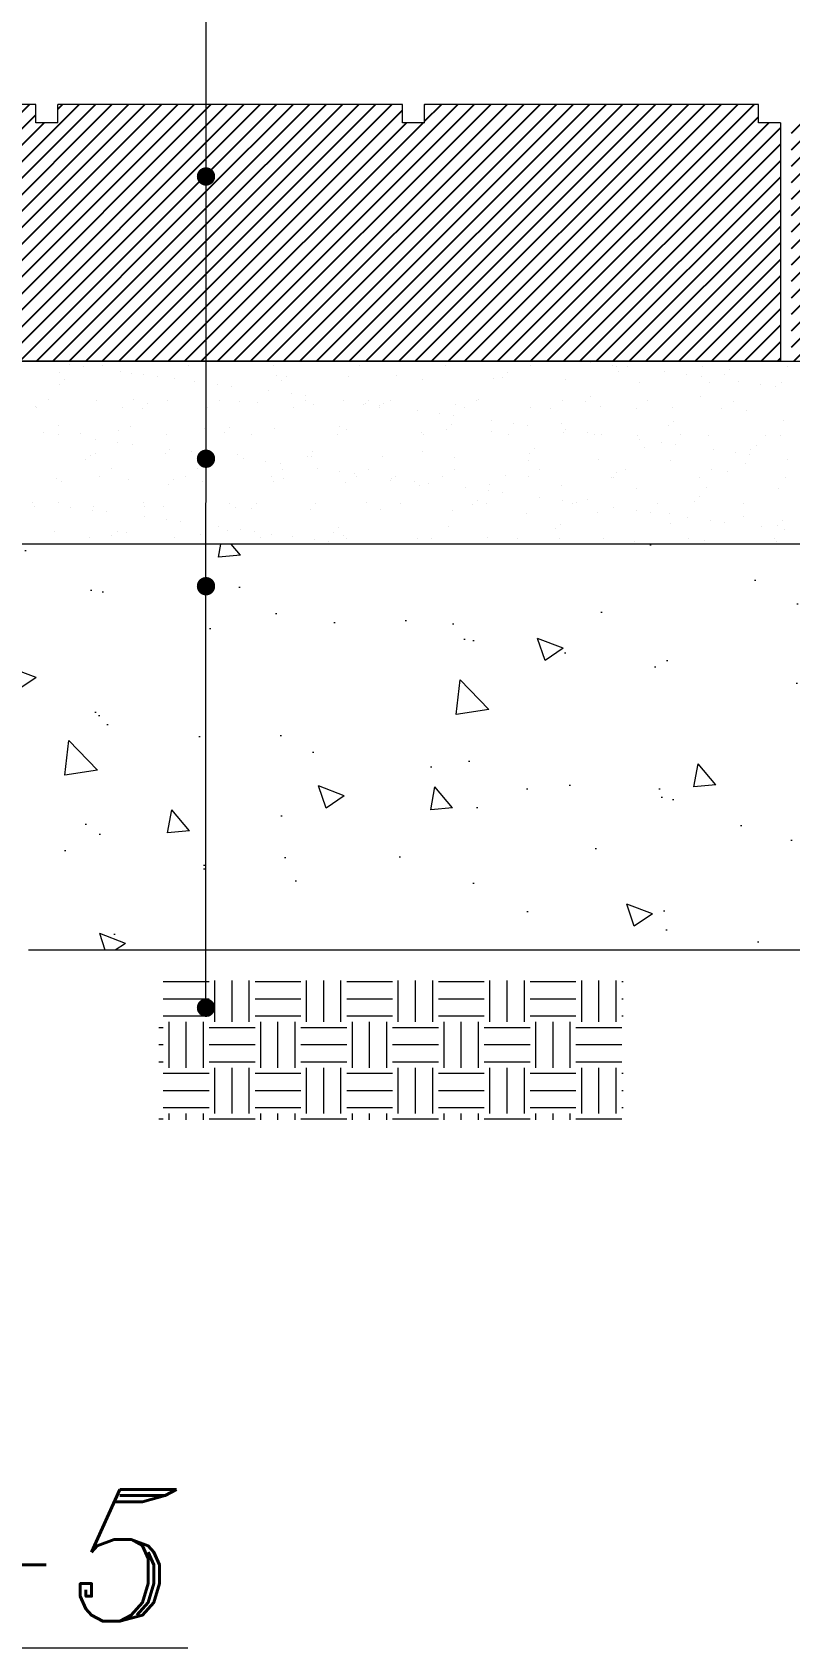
# Model space of a CAD drawing. Header units: centimetres. Extents: x 7997 to 116674, y 1017 to 13844.
# Drawn here: x 19237.9 to 19444.4, y 10504.5 to 10945.3 of the extents above; entities that cross this region are included whole.
import ezdxf

# ---------------------------------------------------------------- set-up
doc = ezdxf.new("R2010")
doc.units = ezdxf.units.CM
doc.header["$LTSCALE"] = 200
doc.layers.add('DIM', color=11, linetype='Continuous')
for name, color, linetype, lineweight in [('HAT', 8, 'Continuous', 9), ('TEXT', 6, 'Continuous', 18), ('W', 2, 'Continuous', 20)]:
    doc.layers.add(name, color=color, linetype=linetype, lineweight=lineweight)
doc.styles.add('ITALICT', font='italict')

# ---------------------------------------------------------------- blocks, each defined once
blk = doc.blocks.new('*X561')
at = {"color": 0}
for p, q in [((-4567.56, 4032.17), (-4567.56, 4032.17)), ((-4535.84, 4030.45), (-4535.84, 4030.45)), ((-4520.85, 4032.25), (-4520.85, 4032.25)), ((-4500.31, 4029.16), (-4500.31, 4029.16)), ((-4479.93, 4031.84), (-4479.93, 4031.84)), ((-4474.93, 4029.13), (-4474.93, 4029.13)), ((-4474.14, 4032.34), (-4474.14, 4032.34)), ((-4472.12, 4032.87), (-4472.12, 4032.87)), ((-4459.93, 4034.47), (-4459.93, 4034.47)), ((-4427.42, 4032.42), (-4427.42, 4032.42)), ((-4380.71, 4032.51), (-4380.71, 4032.51)), ((-4334, 4032.59), (-4334, 4032.59)), ((-4287.29, 4032.68), (-4287.29, 4032.68)), ((-4240.57, 4032.76), (-4240.57, 4032.76)), ((-4203.84, 4029.35), (-4203.84, 4029.35)), ((-4193.86, 4032.85), (-4193.86, 4032.85)), ((-4183.47, 4032.03), (-4183.47, 4032.03)), ((-4175.66, 4033.06), (-4175.66, 4033.06)), ((-4170.57, 4028.9), (-4170.57, 4028.9)), ((-4163.46, 4034.67), (-4163.46, 4034.67)), ((-4564.28, 4023.07), (-4564.28, 4023.07)), ((-4560.69, 4021.21), (-4560.69, 4021.21)), ((-4552.88, 4022.24), (-4552.88, 4022.24)), ((-4540.68, 4023.84), (-4540.68, 4023.84)), ((-4533.07, 4027.92), (-4533.07, 4027.92)), ((-4525.01, 4023.57), (-4525.01, 4023.57)), ((-4520.31, 4026.52), (-4520.31, 4026.52)), ((-4512.5, 4027.55), (-4512.5, 4027.55)), ((-4486.64, 4023.39), (-4486.64, 4023.39)), ((-4446.13, 4024.84), (-4446.13, 4024.84)), ((-4414.91, 4028.61), (-4414.91, 4028.61)), ((-4412.14, 4026.08), (-4412.14, 4026.08)), ((-4406.86, 4025.35), (-4406.86, 4025.35)), ((-4368.49, 4025.16), (-4368.49, 4025.16)), ((-4354, 4027.29), (-4354, 4027.29)), ((-4327.98, 4026.62), (-4327.98, 4026.62)), ((-4293.98, 4026.77), (-4293.98, 4026.77)), ((-4291.22, 4024.24), (-4291.22, 4024.24)), ((-4288.72, 4027.12), (-4288.72, 4027.12)), ((-4264.22, 4021.4), (-4264.22, 4021.4)), ((-4256.41, 4022.43), (-4256.41, 4022.43)), ((-4250.34, 4026.94), (-4250.34, 4026.94)), ((-4244.22, 4024.03), (-4244.22, 4024.03)), ((-4233.07, 4025.44), (-4233.07, 4025.44)), ((-4223.84, 4026.72), (-4223.84, 4026.72)), ((-4216.03, 4027.74), (-4216.03, 4027.74)), ((-4209.83, 4028.4), (-4209.83, 4028.4)), ((-4173.05, 4024.93), (-4173.05, 4024.93)), ((-4170.29, 4022.39), (-4170.29, 4022.39)), ((-4537.83, 4013.23), (-4537.83, 4013.23)), ((-4520.02, 4015.96), (-4520.02, 4015.96)), ((-4491.12, 4013.31), (-4491.12, 4013.31)), ((-4460, 4015.45), (-4460, 4015.45)), ((-4457.24, 4012.91), (-4457.24, 4012.91)), ((-4444.41, 4013.4), (-4444.41, 4013.4)), ((-4399.09, 4014.12), (-4399.09, 4014.12)), ((-4397.69, 4013.48), (-4397.69, 4013.48)), ((-4386.58, 4011.28), (-4386.58, 4011.28)), ((-4350.98, 4013.57), (-4350.98, 4013.57)), ((-4347.32, 4011.78), (-4347.32, 4011.78)), ((-4339.07, 4013.6), (-4339.07, 4013.6)), ((-4337.16, 4011.8), (-4337.16, 4011.8)), ((-4324.97, 4013.4), (-4324.97, 4013.4)), ((-4308.95, 4011.6), (-4308.95, 4011.6)), ((-4304.6, 4016.09), (-4304.6, 4016.09)), ((-4304.27, 4013.65), (-4304.27, 4013.65)), ((-4296.79, 4017.11), (-4296.79, 4017.11)), ((-4284.59, 4018.72), (-4284.59, 4018.72)), ((-4278.17, 4012.28), (-4278.17, 4012.28)), ((-4268.43, 4013.06), (-4268.43, 4013.06)), ((-4257.56, 4013.74), (-4257.56, 4013.74)), ((-4229.17, 4013.56), (-4229.17, 4013.56)), ((-4218.14, 4011.76), (-4218.14, 4011.76)), ((-4210.85, 4013.82), (-4210.85, 4013.82)), ((-4190.8, 4013.37), (-4190.8, 4013.37)), ((-4164.13, 4013.91), (-4164.13, 4013.91)), ((-4565.11, 4002.8), (-4565.11, 4002.8)), ((-4545.24, 4008.05), (-4545.24, 4008.05)), ((-4531.5, 4009.2), (-4531.5, 4009.2)), ((-4504.73, 4009.51), (-4504.73, 4009.51)), ((-4484.79, 4009.28), (-4484.79, 4009.28)), ((-4465.47, 4010.01), (-4465.47, 4010.01)), ((-4438.08, 4009.37), (-4438.08, 4009.37)), ((-4427.09, 4009.82), (-4427.09, 4009.82)), ((-4405.72, 4002.77), (-4405.72, 4002.77)), ((-4391.37, 4009.45), (-4391.37, 4009.45)), ((-4385.35, 4005.45), (-4385.35, 4005.45)), ((-4377.54, 4006.48), (-4377.54, 4006.48)), ((-4365.35, 4008.09), (-4365.35, 4008.09)), ((-4344.97, 4010.77), (-4344.97, 4010.77)), ((-4344.66, 4009.54), (-4344.66, 4009.54)), ((-4336.31, 4011.07), (-4336.31, 4011.07)), ((-4297.94, 4009.62), (-4297.94, 4009.62)), ((-4251.23, 4009.71), (-4251.23, 4009.71)), ((-4215.38, 4009.23), (-4215.38, 4009.23)), ((-4204.52, 4009.79), (-4204.52, 4009.79)), ((-4157.81, 4009.88), (-4157.81, 4009.88)), ((-4157.24, 4010.44), (-4157.24, 4010.44)), ((-4563.33, 3994.17), (-4563.33, 3994.17)), ((-4555.45, 3994.61), (-4555.45, 3994.61)), ((-4524.07, 3994.67), (-4524.07, 3994.67)), ((-4508.73, 3994.69), (-4508.73, 3994.69)), ((-4505.09, 4002.28), (-4505.09, 4002.28)), ((-4502.33, 3999.75), (-4502.33, 3999.75)), ((-4485.7, 3994.48), (-4485.7, 3994.48)), ((-4466.1, 3994.82), (-4466.1, 3994.82)), ((-4462.02, 3994.78), (-4462.02, 3994.78)), ((-4458.29, 3995.85), (-4458.29, 3995.85)), ((-4446.1, 3997.46), (-4446.1, 3997.46)), ((-4445.18, 3995.94), (-4445.18, 3995.94)), ((-4444.19, 4000.96), (-4444.19, 4000.96)), ((-4425.73, 4000.14), (-4425.73, 4000.14)), ((-4417.92, 4001.17), (-4417.92, 4001.17)), ((-4415.31, 3994.86), (-4415.31, 3994.86)), ((-4405.92, 3996.44), (-4405.92, 3996.44)), ((-4384.16, 4000.44), (-4384.16, 4000.44)), ((-4381.4, 3997.91), (-4381.4, 3997.91)), ((-4368.6, 3994.94), (-4368.6, 3994.94)), ((-4367.55, 3996.26), (-4367.55, 3996.26)), ((-4327.03, 3997.72), (-4327.03, 3997.72)), ((-4323.26, 3999.11), (-4323.26, 3999.11)), ((-4321.88, 3995.03), (-4321.88, 3995.03)), ((-4287.77, 3998.22), (-4287.77, 3998.22)), ((-4275.17, 3995.11), (-4275.17, 3995.11)), ((-4263.24, 3998.6), (-4263.24, 3998.6)), ((-4260.47, 3996.06), (-4260.47, 3996.06)), ((-4249.4, 3998.04), (-4249.4, 3998.04)), ((-4228.46, 3995.2), (-4228.46, 3995.2)), ((-4208.89, 3999.5), (-4208.89, 3999.5)), ((-4202.33, 3997.27), (-4202.33, 3997.27)), ((-4181.75, 3995.28), (-4181.75, 3995.28)), ((-4169.64, 3995.02), (-4169.64, 3995.02)), ((-4169.62, 4000), (-4169.62, 4000)), ((-4161.83, 3996.04), (-4161.83, 3996.04)), ((-4550.18, 3989.12), (-4550.18, 3989.12)), ((-4547.42, 3986.58), (-4547.42, 3986.58)), ((-4539.05, 3985.22), (-4539.05, 3985.22)), ((-4526.85, 3986.82), (-4526.85, 3986.82)), ((-4506.48, 3989.51), (-4506.48, 3989.51)), ((-4498.67, 3990.54), (-4498.67, 3990.54)), ((-4489.28, 3987.79), (-4489.28, 3987.79)), ((-4486.48, 3992.14), (-4486.48, 3992.14)), ((-4429.26, 3987.27), (-4429.26, 3987.27)), ((-4368.35, 3985.95), (-4368.35, 3985.95)), ((-4308.33, 3985.43), (-4308.33, 3985.43)), ((-4242.58, 3985.41), (-4242.58, 3985.41)), ((-4230.39, 3987.02), (-4230.39, 3987.02)), ((-4210.01, 3989.7), (-4210.01, 3989.7)), ((-4202.21, 3990.73), (-4202.21, 3990.73)), ((-4190.01, 3992.33), (-4190.01, 3992.33)), ((-4567.23, 3981.51), (-4567.23, 3981.51)), ((-4546.86, 3984.19), (-4546.86, 3984.19)), ((-4544.3, 3979.14), (-4544.3, 3979.14)), ((-4503.78, 3980.6), (-4503.78, 3980.6)), ((-4464.52, 3981.1), (-4464.52, 3981.1)), ((-4426.49, 3984.74), (-4426.49, 3984.74)), ((-4426.15, 3980.92), (-4426.15, 3980.92)), ((-4385.64, 3982.38), (-4385.64, 3982.38)), ((-4346.37, 3982.88), (-4346.37, 3982.88)), ((-4338.87, 3976), (-4338.87, 3976)), ((-4311.14, 3976.39), (-4311.14, 3976.39)), ((-4308, 3982.7), (-4308, 3982.7)), ((-4305.56, 3982.9), (-4305.56, 3982.9)), ((-4292.16, 3976.09), (-4292.16, 3976.09)), ((-4290.77, 3979.07), (-4290.77, 3979.07)), ((-4282.96, 3980.1), (-4282.96, 3980.1)), ((-4270.76, 3981.7), (-4270.76, 3981.7)), ((-4267.49, 3984.16), (-4267.49, 3984.16)), ((-4250.39, 3984.38), (-4250.39, 3984.38)), ((-4247.42, 3984.11), (-4247.42, 3984.11)), ((-4245.44, 3976.17), (-4245.44, 3976.17)), ((-4228.22, 3984.66), (-4228.22, 3984.66)), ((-4198.73, 3976.26), (-4198.73, 3976.26)), ((-4189.85, 3984.47), (-4189.85, 3984.47)), ((-4187.4, 3983.59), (-4187.4, 3983.59)), ((-4184.63, 3981.06), (-4184.63, 3981.06)), ((-4566.1, 3971.55), (-4566.1, 3971.55)), ((-4534.37, 3974.63), (-4534.37, 3974.63)), ((-4525.72, 3975.67), (-4525.72, 3975.67)), ((-4519.39, 3971.64), (-4519.39, 3971.64)), ((-4479, 3975.75), (-4479, 3975.75)), ((-4474.35, 3974.11), (-4474.35, 3974.11)), ((-4472.68, 3971.72), (-4472.68, 3971.72)), ((-4471.58, 3971.58), (-4471.58, 3971.58)), ((-4432.29, 3975.84), (-4432.29, 3975.84)), ((-4425.97, 3971.81), (-4425.97, 3971.81)), ((-4413.44, 3972.78), (-4413.44, 3972.78)), ((-4404.97, 3967.54), (-4404.97, 3967.54)), ((-4385.58, 3975.92), (-4385.58, 3975.92)), ((-4379.25, 3971.89), (-4379.25, 3971.89)), ((-4371.52, 3968.44), (-4371.52, 3968.44)), ((-4366.6, 3967.36), (-4366.6, 3967.36)), ((-4363.71, 3969.47), (-4363.71, 3969.47)), ((-4353.42, 3972.27), (-4353.42, 3972.27)), ((-4351.52, 3971.07), (-4351.52, 3971.07)), ((-4350.65, 3969.73), (-4350.65, 3969.73)), ((-4332.54, 3971.98), (-4332.54, 3971.98)), ((-4331.14, 3973.75), (-4331.14, 3973.75)), ((-4326.09, 3968.82), (-4326.09, 3968.82)), ((-4323.33, 3974.78), (-4323.33, 3974.78)), ((-4292.51, 3970.94), (-4292.51, 3970.94)), ((-4286.83, 3969.32), (-4286.83, 3969.32)), ((-4285.83, 3972.06), (-4285.83, 3972.06)), ((-4248.45, 3969.13), (-4248.45, 3969.13)), ((-4239.12, 3972.14), (-4239.12, 3972.14)), ((-4232.49, 3970.43), (-4232.49, 3970.43)), ((-4229.73, 3967.89), (-4229.73, 3967.89)), ((-4207.94, 3970.59), (-4207.94, 3970.59)), ((-4192.41, 3972.23), (-4192.41, 3972.23)), ((-4171.58, 3969.1), (-4171.58, 3969.1)), ((-4168.68, 3971.09), (-4168.68, 3971.09)), ((-4562.39, 3965.26), (-4562.39, 3965.26)), ((-4523.12, 3965.76), (-4523.12, 3965.76)), ((-4519.44, 3960.94), (-4519.44, 3960.94)), ((-4516.67, 3958.41), (-4516.67, 3958.41)), ((-4484.75, 3965.58), (-4484.75, 3965.58)), ((-4458.53, 3959.62), (-4458.53, 3959.62)), ((-4444.46, 3958.83), (-4444.46, 3958.83)), ((-4444.24, 3967.04), (-4444.24, 3967.04)), ((-4432.27, 3960.44), (-4432.27, 3960.44)), ((-4411.9, 3963.12), (-4411.9, 3963.12)), ((-4404.09, 3964.15), (-4404.09, 3964.15)), ((-4398.51, 3959.1), (-4398.51, 3959.1)), ((-4391.89, 3965.76), (-4391.89, 3965.76)), ((-4543.35, 3950.24), (-4543.35, 3950.24)), ((-4543.33, 3957.04), (-4543.33, 3957.04)), ((-4513.02, 3949.81), (-4513.02, 3949.81)), ((-4502.84, 3951.7), (-4502.84, 3951.7)), ((-4496.62, 3957.13), (-4496.62, 3957.13)), ((-4492.65, 3952.49), (-4492.65, 3952.49)), ((-4484.84, 3953.52), (-4484.84, 3953.52)), ((-4472.65, 3955.12), (-4472.65, 3955.12)), ((-4463.58, 3952.2), (-4463.58, 3952.2)), ((-4452.27, 3957.81), (-4452.27, 3957.81)), ((-4449.91, 3957.21), (-4449.91, 3957.21)), ((-4425.2, 3952.02), (-4425.2, 3952.02)), ((-4403.19, 3957.3), (-4403.19, 3957.3)), ((-4395.75, 3956.57), (-4395.75, 3956.57)), ((-4384.69, 3953.48), (-4384.69, 3953.48)), ((-4356.48, 3957.38), (-4356.48, 3957.38)), ((-4345.43, 3953.98), (-4345.43, 3953.98)), ((-4337.6, 3957.78), (-4337.6, 3957.78)), ((-4309.77, 3957.47), (-4309.77, 3957.47)), ((-4307.06, 3953.79), (-4307.06, 3953.79)), ((-4277.58, 3957.26), (-4277.58, 3957.26)), ((-4274.82, 3954.73), (-4274.82, 3954.73)), ((-4266.54, 3955.25), (-4266.54, 3955.25)), ((-4263.06, 3957.55), (-4263.06, 3957.55)), ((-4227.28, 3955.75), (-4227.28, 3955.75)), ((-4216.68, 3955.93), (-4216.68, 3955.93)), ((-4216.56, 3950), (-4216.56, 3950)), ((-4216.35, 3957.64), (-4216.35, 3957.64)), ((-4196.18, 3952.68), (-4196.18, 3952.68)), ((-4188.91, 3955.57), (-4188.91, 3955.57)), ((-4188.38, 3953.71), (-4188.38, 3953.71)), ((-4176.18, 3955.32), (-4176.18, 3955.32)), ((-4169.63, 3957.72), (-4169.63, 3957.72)), ((-4156.65, 3955.42), (-4156.65, 3955.42)), ((-4155.81, 3958), (-4155.81, 3958)), ((-4565.59, 3942.89), (-4565.59, 3942.89)), ((-4564.53, 3947.78), (-4564.53, 3947.78)), ((-4561.77, 3945.25), (-4561.77, 3945.25)), ((-4553.4, 3944.49), (-4553.4, 3944.49)), ((-4533.03, 3947.18), (-4533.03, 3947.18)), ((-4525.22, 3948.2), (-4525.22, 3948.2)), ((-4503.63, 3946.45), (-4503.63, 3946.45)), ((-4443.6, 3945.94), (-4443.6, 3945.94)), ((-4440.84, 3943.4), (-4440.84, 3943.4)), ((-4382.7, 3944.61), (-4382.7, 3944.61)), ((-4322.68, 3944.1), (-4322.68, 3944.1)), ((-4319.91, 3941.56), (-4319.91, 3941.56)), ((-4276.94, 3942.05), (-4276.94, 3942.05)), ((-4269.13, 3943.08), (-4269.13, 3943.08)), ((-4261.77, 3942.77), (-4261.77, 3942.77)), ((-4256.93, 3944.69), (-4256.93, 3944.69)), ((-4236.56, 3947.37), (-4236.56, 3947.37)), ((-4228.75, 3948.4), (-4228.75, 3948.4)), ((-4207, 3941.69), (-4207, 3941.69)), ((-4201.75, 3942.25), (-4201.75, 3942.25)), ((-4167.73, 3942.19), (-4167.73, 3942.19)), ((-4561.44, 3936.36), (-4561.44, 3936.36)), ((-4560.31, 3938.02), (-4560.31, 3938.02)), ((-4522.18, 3936.86), (-4522.18, 3936.86)), ((-4513.6, 3938.1), (-4513.6, 3938.1)), ((-4483.81, 3936.68), (-4483.81, 3936.68)), ((-4466.89, 3938.19), (-4466.89, 3938.19)), ((-4443.29, 3938.14), (-4443.29, 3938.14)), ((-4420.18, 3938.27), (-4420.18, 3938.27)), ((-4404.03, 3938.64), (-4404.03, 3938.64)), ((-4373.47, 3938.36), (-4373.47, 3938.36)), ((-4365.66, 3938.45), (-4365.66, 3938.45)), ((-4326.75, 3938.44), (-4326.75, 3938.44)), ((-4325.14, 3939.91), (-4325.14, 3939.91)), ((-4317.31, 3936.74), (-4317.31, 3936.74)), ((-4309.5, 3937.76), (-4309.5, 3937.76)), ((-4297.31, 3939.37), (-4297.31, 3939.37)), ((-4285.88, 3940.41), (-4285.88, 3940.41)), ((-4280.04, 3938.53), (-4280.04, 3938.53)), ((-4247.51, 3940.23), (-4247.51, 3940.23)), ((-4233.33, 3938.61), (-4233.33, 3938.61)), ((-4198.98, 3939.72), (-4198.98, 3939.72)), ((-4186.62, 3938.7), (-4186.62, 3938.7))]:
    blk.add_line(p, q, dxfattribs=at)
blk = doc.blocks.new('*X558')
at = {"color": 0}
for p, q in [((-5507.65, 1093.75), (-5500, 1093.75)), ((-5496.88, 1071.88), (-5496.88, 1094.54)), ((-5487.5, 1071.88), (-5487.5, 1094.54)), ((-5478.12, 1071.88), (-5478.12, 1094.54)), ((-5475, 1093.75), (-5450, 1093.75)), ((-5446.88, 1071.88), (-5446.88, 1094.54)), ((-5437.5, 1071.88), (-5437.5, 1094.54)), ((-5428.12, 1071.88), (-5428.12, 1094.54)), ((-5425, 1093.75), (-5400, 1093.75)), ((-5396.88, 1071.88), (-5396.88, 1094.54)), ((-5387.5, 1071.88), (-5387.5, 1094.54)), ((-5378.12, 1071.88), (-5378.12, 1094.54)), ((-5375, 1093.75), (-5350, 1093.75)), ((-5346.88, 1071.88), (-5346.88, 1094.54)), ((-5337.5, 1071.88), (-5337.5, 1094.54)), ((-5328.12, 1071.88), (-5328.12, 1094.54)), ((-5325, 1093.75), (-5300, 1093.75)), ((-5296.88, 1071.88), (-5296.88, 1094.54)), ((-5287.5, 1071.88), (-5287.5, 1094.54)), ((-5278.12, 1071.88), (-5278.12, 1094.54)), ((-5275, 1093.75), (-5254.42, 1093.75)), ((-5050.77, 1093.75), (-5050, 1093.75)), ((-5046.88, 1071.88), (-5046.88, 1094.54)), ((-5037.5, 1071.88), (-5037.5, 1094.54)), ((-5028.12, 1071.88), (-5028.12, 1094.54)), ((-5025, 1093.75), (-5000, 1093.75)), ((-4996.88, 1071.88), (-4996.88, 1094.54)), ((-4987.5, 1071.88), (-4987.5, 1094.54)), ((-4978.12, 1071.88), (-4978.12, 1094.54)), ((-4975, 1093.75), (-4950, 1093.75)), ((-4946.88, 1071.88), (-4946.88, 1094.54)), ((-4937.5, 1071.88), (-4937.5, 1094.54)), ((-4928.12, 1071.88), (-4928.12, 1094.54)), ((-4925, 1093.75), (-4900, 1093.75)), ((-4896.88, 1071.88), (-4896.88, 1094.54)), ((-4887.5, 1071.88), (-4887.5, 1094.54)), ((-4878.12, 1071.88), (-4878.12, 1094.54)), ((-4875, 1093.75), (-4850, 1093.75)), ((-4846.88, 1071.88), (-4846.88, 1094.54)), ((-4837.5, 1071.88), (-4837.5, 1094.54)), ((-4828.12, 1071.88), (-4828.12, 1094.54)), ((-4825, 1093.75), (-4800, 1093.75)), ((-5507.65, 1084.38), (-5500, 1084.38)), ((-5475, 1084.38), (-5450, 1084.38)), ((-5425, 1084.38), (-5400, 1084.38)), ((-5375, 1084.38), (-5350, 1084.38)), ((-5325, 1084.38), (-5300, 1084.38)), ((-5275, 1084.38), (-5254.42, 1084.38)), ((-5050.77, 1084.38), (-5050, 1084.38)), ((-5025, 1084.38), (-5000, 1084.38)), ((-4975, 1084.38), (-4950, 1084.38)), ((-4925, 1084.38), (-4900, 1084.38)), ((-4875, 1084.38), (-4850, 1084.38)), ((-4825, 1084.38), (-4800, 1084.38)), ((-5507.65, 1075), (-5500, 1075)), ((-5503.12, 1046.88), (-5503.12, 1071.88)), ((-5500, 1068.75), (-5475, 1068.75)), ((-5475, 1075), (-5450, 1075)), ((-5471.88, 1046.88), (-5471.88, 1071.88)), ((-5462.5, 1046.88), (-5462.5, 1071.88)), ((-5453.12, 1046.88), (-5453.12, 1071.88)), ((-5450, 1068.75), (-5425, 1068.75)), ((-5425, 1075), (-5400, 1075)), ((-5421.88, 1046.88), (-5421.88, 1071.88)), ((-5412.5, 1046.88), (-5412.5, 1071.88)), ((-5403.12, 1046.88), (-5403.12, 1071.88)), ((-5400, 1068.75), (-5375, 1068.75)), ((-5375, 1075), (-5350, 1075)), ((-5371.88, 1046.88), (-5371.88, 1071.88)), ((-5362.5, 1046.88), (-5362.5, 1071.88)), ((-5353.12, 1046.88), (-5353.12, 1071.88)), ((-5350, 1068.75), (-5325, 1068.75)), ((-5325, 1075), (-5300, 1075)), ((-5321.88, 1046.88), (-5321.88, 1071.88)), ((-5312.5, 1046.88), (-5312.5, 1071.88)), ((-5303.12, 1046.88), (-5303.12, 1071.88)), ((-5300, 1068.75), (-5275, 1068.75)), ((-5275, 1075), (-5254.42, 1075)), ((-5271.88, 1046.88), (-5271.88, 1071.88)), ((-5262.5, 1046.88), (-5262.5, 1071.88)), ((-5050.77, 1075), (-5050, 1075)), ((-5050, 1068.75), (-5025, 1068.75)), ((-5025, 1075), (-5000, 1075)), ((-5021.88, 1046.88), (-5021.88, 1071.88)), ((-5012.5, 1046.88), (-5012.5, 1071.88)), ((-5003.12, 1046.88), (-5003.12, 1071.88)), ((-5000, 1068.75), (-4975, 1068.75)), ((-4975, 1075), (-4950, 1075)), ((-4971.88, 1046.88), (-4971.88, 1071.88)), ((-4962.5, 1046.88), (-4962.5, 1071.88)), ((-4953.12, 1046.88), (-4953.12, 1071.88)), ((-4950, 1068.75), (-4925, 1068.75)), ((-4925, 1075), (-4900, 1075)), ((-4921.88, 1046.88), (-4921.88, 1071.88)), ((-4912.5, 1046.88), (-4912.5, 1071.88)), ((-4903.12, 1046.88), (-4903.12, 1071.88)), ((-4900, 1068.75), (-4875, 1068.75)), ((-4875, 1075), (-4850, 1075)), ((-4871.88, 1046.88), (-4871.88, 1071.88)), ((-4862.5, 1046.88), (-4862.5, 1071.88)), ((-4853.12, 1046.88), (-4853.12, 1071.88)), ((-4850, 1068.75), (-4825, 1068.75)), ((-4825, 1075), (-4800, 1075)), ((-4821.88, 1046.88), (-4821.88, 1071.88)), ((-4812.5, 1046.88), (-4812.5, 1071.88)), ((-4803.12, 1046.88), (-4803.12, 1071.88)), ((-4800, 1068.75), (-4797.53, 1068.75)), ((-5500, 1059.38), (-5475, 1059.38)), ((-5450, 1059.38), (-5425, 1059.38)), ((-5400, 1059.38), (-5375, 1059.38)), ((-5350, 1059.38), (-5325, 1059.38)), ((-5300, 1059.38), (-5275, 1059.38)), ((-5050, 1059.38), (-5025, 1059.38)), ((-5000, 1059.38), (-4975, 1059.38)), ((-4950, 1059.38), (-4925, 1059.38)), ((-4900, 1059.38), (-4875, 1059.38)), ((-4850, 1059.38), (-4825, 1059.38)), ((-4800, 1059.38), (-4797.53, 1059.38)), ((-5500, 1050), (-5475, 1050)), ((-5450, 1050), (-5425, 1050)), ((-5400, 1050), (-5375, 1050)), ((-5350, 1050), (-5325, 1050)), ((-5300, 1050), (-5275, 1050)), ((-5050, 1050), (-5025, 1050)), ((-5000, 1050), (-4975, 1050)), ((-4950, 1050), (-4925, 1050)), ((-4900, 1050), (-4875, 1050)), ((-4850, 1050), (-4825, 1050)), ((-4800, 1050), (-4797.53, 1050)), ((-5507.65, 1043.75), (-5500, 1043.75)), ((-5496.88, 1021.88), (-5496.88, 1046.88)), ((-5487.5, 1021.88), (-5487.5, 1046.88)), ((-5478.12, 1021.88), (-5478.12, 1046.88)), ((-5475, 1043.75), (-5450, 1043.75)), ((-5446.88, 1021.88), (-5446.88, 1046.88)), ((-5437.5, 1021.88), (-5437.5, 1046.88)), ((-5428.12, 1021.88), (-5428.12, 1046.88)), ((-5425, 1043.75), (-5400, 1043.75)), ((-5396.88, 1021.88), (-5396.88, 1046.88)), ((-5387.5, 1021.88), (-5387.5, 1046.88)), ((-5378.12, 1021.88), (-5378.12, 1046.88)), ((-5375, 1043.75), (-5350, 1043.75)), ((-5346.88, 1021.88), (-5346.88, 1046.88)), ((-5337.5, 1021.88), (-5337.5, 1046.88)), ((-5328.12, 1021.88), (-5328.12, 1046.88)), ((-5325, 1043.75), (-5300, 1043.75)), ((-5296.88, 1021.88), (-5296.88, 1046.88)), ((-5287.5, 1021.88), (-5287.5, 1046.88)), ((-5278.12, 1021.88), (-5278.12, 1046.88)), ((-5275, 1043.75), (-5254.42, 1043.75)), ((-5050.77, 1043.75), (-5050, 1043.75)), ((-5046.88, 1021.88), (-5046.88, 1046.88)), ((-5037.5, 1021.88), (-5037.5, 1046.88)), ((-5028.12, 1021.88), (-5028.12, 1046.88)), ((-5025, 1043.75), (-5000, 1043.75)), ((-4996.88, 1021.88), (-4996.88, 1046.88)), ((-4987.5, 1021.88), (-4987.5, 1046.88)), ((-4978.12, 1021.88), (-4978.12, 1046.88)), ((-4975, 1043.75), (-4950, 1043.75)), ((-4946.88, 1021.88), (-4946.88, 1046.88)), ((-4937.5, 1021.88), (-4937.5, 1046.88)), ((-4928.12, 1021.88), (-4928.12, 1046.88)), ((-4925, 1043.75), (-4900, 1043.75)), ((-4896.88, 1021.88), (-4896.88, 1046.88)), ((-4887.5, 1021.88), (-4887.5, 1046.88)), ((-4878.12, 1021.88), (-4878.12, 1046.88)), ((-4875, 1043.75), (-4850, 1043.75)), ((-4846.88, 1021.88), (-4846.88, 1046.88)), ((-4837.5, 1021.88), (-4837.5, 1046.88)), ((-4828.12, 1021.88), (-4828.12, 1046.88)), ((-4825, 1043.75), (-4800, 1043.75)), ((-5507.65, 1034.38), (-5500, 1034.38)), ((-5475, 1034.38), (-5450, 1034.38)), ((-5425, 1034.38), (-5400, 1034.38)), ((-5375, 1034.38), (-5350, 1034.38)), ((-5325, 1034.38), (-5300, 1034.38)), ((-5275, 1034.38), (-5254.42, 1034.38)), ((-5050.77, 1034.38), (-5050, 1034.38)), ((-5025, 1034.38), (-5000, 1034.38)), ((-4975, 1034.38), (-4950, 1034.38)), ((-4925, 1034.38), (-4900, 1034.38)), ((-4875, 1034.38), (-4850, 1034.38)), ((-4825, 1034.38), (-4800, 1034.38)), ((-5507.65, 1025), (-5500, 1025)), ((-5475, 1025), (-5450, 1025)), ((-5425, 1025), (-5400, 1025)), ((-5375, 1025), (-5350, 1025)), ((-5325, 1025), (-5300, 1025)), ((-5275, 1025), (-5254.42, 1025)), ((-5050.77, 1025), (-5050, 1025)), ((-5025, 1025), (-5000, 1025)), ((-4975, 1025), (-4950, 1025)), ((-4925, 1025), (-4900, 1025)), ((-4875, 1025), (-4850, 1025)), ((-4825, 1025), (-4800, 1025)), ((-5503.12, 1018.4), (-5503.12, 1021.88)), ((-5500, 1018.75), (-5475, 1018.75)), ((-5471.88, 1018.4), (-5471.88, 1021.88)), ((-5462.5, 1018.4), (-5462.5, 1021.88)), ((-5453.12, 1018.4), (-5453.12, 1021.88)), ((-5450, 1018.75), (-5425, 1018.75)), ((-5421.88, 1018.4), (-5421.88, 1021.88)), ((-5412.5, 1018.4), (-5412.5, 1021.88)), ((-5403.12, 1018.4), (-5403.12, 1021.88)), ((-5400, 1018.75), (-5375, 1018.75)), ((-5371.88, 1018.4), (-5371.88, 1021.88)), ((-5362.5, 1018.4), (-5362.5, 1021.88)), ((-5353.12, 1018.4), (-5353.12, 1021.88)), ((-5350, 1018.75), (-5325, 1018.75)), ((-5321.88, 1018.4), (-5321.88, 1021.88)), ((-5312.5, 1018.4), (-5312.5, 1021.88)), ((-5303.12, 1018.4), (-5303.12, 1021.88)), ((-5300, 1018.75), (-5275, 1018.75)), ((-5271.88, 1018.4), (-5271.88, 1021.88)), ((-5262.5, 1018.4), (-5262.5, 1021.88)), ((-5050, 1018.75), (-5025, 1018.75)), ((-5021.88, 1018.4), (-5021.88, 1021.88)), ((-5012.5, 1018.4), (-5012.5, 1021.88)), ((-5003.12, 1018.4), (-5003.12, 1021.88)), ((-5000, 1018.75), (-4975, 1018.75)), ((-4971.88, 1018.4), (-4971.88, 1021.88)), ((-4962.5, 1018.4), (-4962.5, 1021.88)), ((-4953.12, 1018.4), (-4953.12, 1021.88)), ((-4950, 1018.75), (-4925, 1018.75)), ((-4921.88, 1018.4), (-4921.88, 1021.88)), ((-4912.5, 1018.4), (-4912.5, 1021.88)), ((-4903.12, 1018.4), (-4903.12, 1021.88)), ((-4900, 1018.75), (-4875, 1018.75)), ((-4871.88, 1018.4), (-4871.88, 1021.88)), ((-4862.5, 1018.4), (-4862.5, 1021.88)), ((-4853.12, 1018.4), (-4853.12, 1021.88)), ((-4850, 1018.75), (-4825, 1018.75)), ((-4821.88, 1018.4), (-4821.88, 1021.88)), ((-4812.5, 1018.4), (-4812.5, 1021.88)), ((-4803.12, 1018.4), (-4803.12, 1021.88)), ((-4800, 1018.75), (-4797.53, 1018.75))]:
    blk.add_line(p, q, dxfattribs=at)

msp = doc.modelspace()

# ---------------------------------------------------------------- hatches: boundary and pattern name
at = {"layer": 'DIM'}
h = msp.add_hatch(dxfattribs=at)
h.set_pattern_fill('ANSI31', color=8)
h.set_pattern_definition([(45, (-9046.5068, 10601.9388), (-2.24506403, 2.24506403), [])])
edge = h.paths.add_edge_path()
edge.add_line((19441.8859, 10920.6092), (19435.8859, 10920.6092))
edge.add_line((19435.8859, 10920.6092), (19435.8859, 10925.6092))
edge.add_line((19435.8859, 10925.6092), (19344.8859, 10925.6092))
edge.add_line((19344.8859, 10925.6092), (19344.8859, 10920.6092))
edge.add_line((19344.8859, 10920.6092), (19338.8859, 10920.6092))
edge.add_line((19338.8859, 10920.6092), (19338.8859, 10925.6092))
edge.add_line((19338.8859, 10925.6092), (19285.3497, 10925.6092))
edge.add_line((19285.3497, 10925.6092), (19285.3497, 10907.2852))
edge.add_arc((19285.2812, 10905.9745), 1.3125, 0, 87.007586, ccw=False)
edge.add_arc((19285.2812, 10905.9745), 1.3125, -87.007586, 0, ccw=False)
edge.add_line((19285.3497, 10904.6638), (19285.3497, 10855.6092))
edge.add_line((19285.3497, 10855.6092), (19441.8859, 10855.6092))
edge.add_line((19441.8859, 10855.6092), (19441.8859, 10920.6092))
edge = h.paths.add_edge_path()
edge.add_arc((19285.2812, 10905.9745), 1.3125, 180, 272.992414, ccw=False)
edge.add_arc((19285.2812, 10905.9745), 1.3125, 87.007586, 180, ccw=False)
edge.add_line((19285.3497, 10907.2852), (19285.3497, 10925.6092))
edge.add_line((19285.3497, 10925.6092), (19244.8859, 10925.6092))
edge.add_line((19244.8859, 10925.6092), (19244.8859, 10920.6092))
edge.add_line((19244.8859, 10920.6092), (19238.8859, 10920.6092))
edge.add_line((19238.8859, 10920.6092), (19238.8859, 10925.6092))
edge.add_line((19238.8859, 10925.6092), (19147.8859, 10925.6092))
edge.add_line((19147.8859, 10925.6092), (19147.8859, 10920.6092))
edge.add_line((19147.8859, 10920.6092), (19141.8859, 10920.6092))
edge.add_line((19141.8859, 10920.6092), (19141.8859, 10855.6092))
edge.add_line((19141.8859, 10855.6092), (19285.3497, 10855.6092))
edge.add_line((19285.3497, 10855.6092), (19285.3497, 10904.6638))
h.paths.add_polyline_path([(19682.2739, 10925.6092), (19647.8859, 10925.6092), (19647.8859, 10920.6092), (19641.8859, 10920.6092), (19641.8859, 10925.6092), (19547.8859, 10925.6092), (19547.8859, 10920.6092), (19541.8859, 10920.6092), (19541.8859, 10925.6092), (19450.8859, 10925.6092), (19450.8859, 10920.6092), (19444.8859, 10920.6092), (19444.8859, 10855.6092), (19682.2739, 10855.6092)])
at = {"layer": 'HAT'}
h = msp.add_hatch(dxfattribs=at)
h.set_pattern_fill('AR-CONC', color=256, scale=10, style=0)
h.set_pattern_definition([(130, (18071.034, 6847.25), (-71.726, -6.2752), [7.5, -82.5]), (185, (18071.034, 6847.25), (13.8751, 75.2192), [6, -66]), (79.5486, (18065.06, 6846.725), (-57.8509, 68.944), [6.374, -70.1142]), (133.8158, (18071.03, 6867.25), (-106.7241, -16.5519), [11.25, -123.75]), (83.3644, (18062.14, 6865.87), (-93.4663, 97.4118), [9.561, -105.1713]), (188.8158, (18071.03, 6867.25), (-93.4662, 97.412), [9, -99]), (159, (18061.034, 6862.25), (-59.6907, -40.2619), [7.5, -82.5]), (214, (18061.034, 6862.25), (-24.3315, 72.515), [6, -66]), (108.5486, (18056.06, 6858.89), (-84.0223, 32.253), [6.374, -70.1142]), (142.5, (18071.034, 6847.248), (-1.21599, 33.28939), [0, -65.2, 0, -67, 0, -66.25]), (172.5, (18071.034, 6847.248), (-26.30695, 39.44117), [0, -38.2, 0, -63.7, 0, -25.25]), (212.5, (18093.334, 6847.248), (-53.38224, -2.25549), [0, -25, 0, -78, 0, -103.5]), (222.5, (18103.334, 6847.25), (-58.3186, 10.0105), [0, -32.5, 0, -51.8, 0, -73.5])])
h.paths.add_polyline_path([(19236.8859, 10694.8634), (19682.1199, 10694.8634), (19682.1199, 10805.6092), (19201.0864, 10805.6092)])

# ---------------------------------------------------------------- linework, layer by layer
msp.add_line((19136.8859, 10855.6092), (19682.2739, 10855.6092), dxfattribs=at)
at = {"layer": 'TEXT', "color": 2}
msp.add_line((19285.2812, 10679.1473), (19285.3497, 11152.7639), dxfattribs=at)
at = {"layer": 'W'}
for p, q in [((19238.8859, 10925.6092), (19147.8859, 10925.6092)), ((19238.8859, 10920.6092), (19238.8859, 10925.6092)), ((19338.8859, 10925.6092), (19244.8859, 10925.6092)), ((19244.8859, 10920.6092), (19244.8859, 10925.6092)), ((19338.8859, 10920.6092), (19338.8859, 10925.6092)), ((19435.8859, 10925.6092), (19344.8859, 10925.6092)), ((19344.8859, 10920.6092), (19344.8859, 10925.6092)), ((19435.8859, 10920.6092), (19435.8859, 10925.6092)), ((19244.8859, 10920.6092), (19238.8859, 10920.6092)), ((19344.8859, 10920.6092), (19338.8859, 10920.6092)), ((19441.8859, 10920.6092), (19435.8859, 10920.6092)), ((19441.8859, 10920.6092), (19441.8859, 10855.6092)), ((19441.8859, 10855.6092), (19136.8859, 10855.6092)), ((19682.2739, 10805.6092), (19136.8859, 10805.6092)), ((19682.2739, 10694.8634), (19236.8859, 10694.8634))]:
    msp.add_line(p, q, dxfattribs=at)
at = {"layer": 'W', "color": 2, "const_width": 2.375}
for points in [[(19283.9687, 10905.9745, 1), (19286.5937, 10905.9745, 1)], [(19283.9687, 10828.9551, 1), (19286.5937, 10828.9551, 1)], [(19283.9687, 10794.1723, 1), (19286.5937, 10794.1723, 1)], [(19283.9687, 10679.1473, 1), (19286.5937, 10679.1473, 1)]]:
    msp.add_lwpolyline(points, format="xyb", close=True, dxfattribs=at)

# ---------------------------------------------------------------- block references
at = {"layer": 'HAT', "xscale": -0.49999999999955, "yscale": 0.49999999999955, "zscale": 0.5}
for name, p in [('*X561', (17160.1481, 8838.0886)), ('*X558', (16873.6424, 10139.3254))]:
    msp.add_blockref(name, p, dxfattribs=at)

# ---------------------------------------------------------------- texts
at = {"layer": 'TEXT', "style": 'ITALICT'}
msp.add_text('%%U SECTION 5-5', height=36, dxfattribs=at).set_placement((18894.6047, 10511.7206))

doc.saveas('drawing.dxf')
